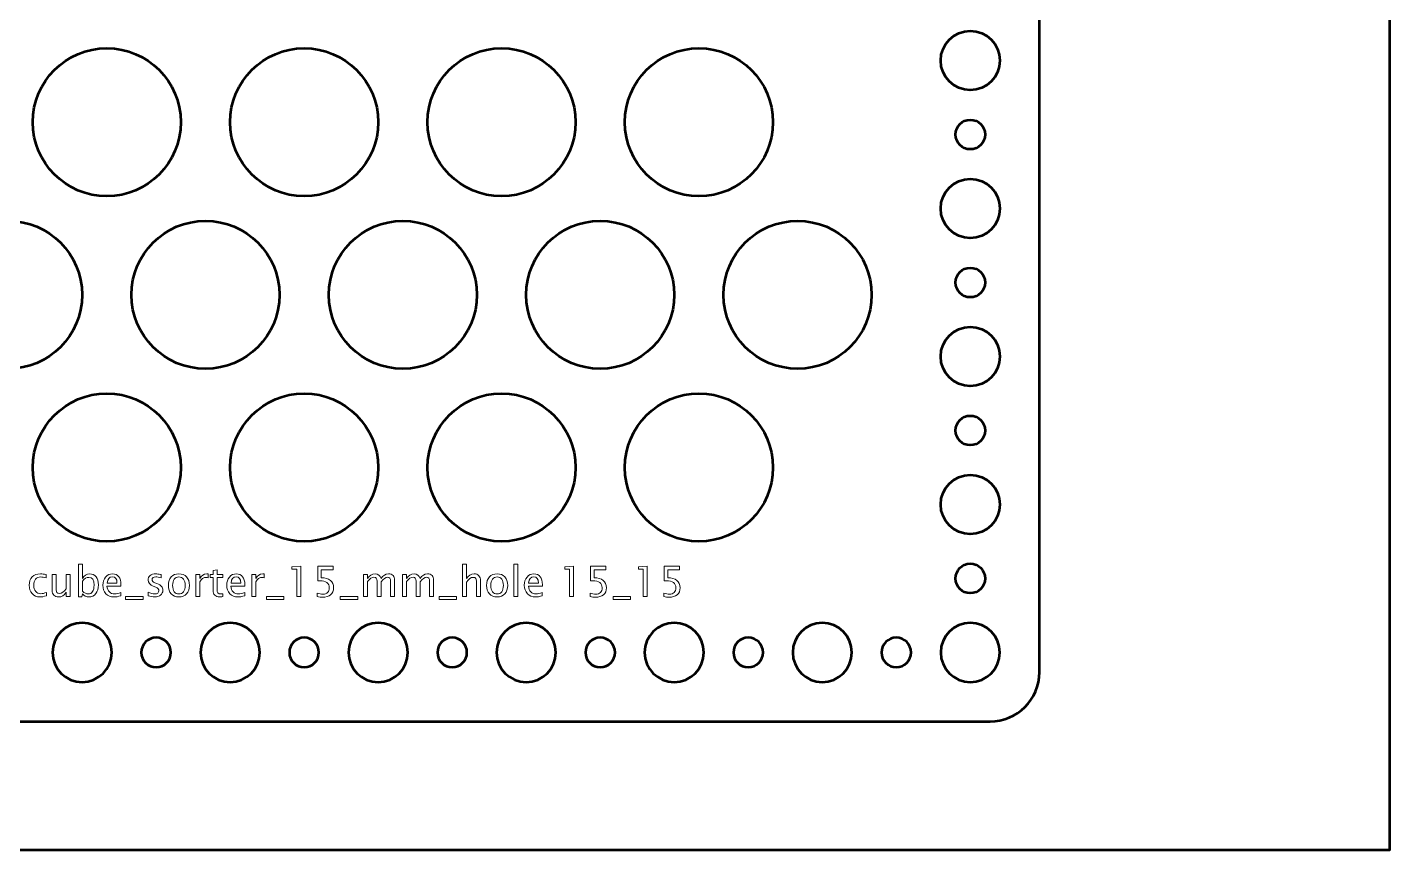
# Model space of a CAD drawing. Header units: centimetres. Extents: x -44 to 44, y -29.8 to 29.1.
# Drawn here: x 0.19 to 14, y 0.25 to 8.59 of the extents above; entities that cross this region are included whole.
import ezdxf

# ---------------------------------------------------------------- set-up
doc = ezdxf.new("R2010")
doc.units = ezdxf.units.CM
doc.header["$MEASUREMENT"] = 0
doc.layers.add('Layer 1', color=7, linetype='Continuous')

msp = doc.modelspace()

# ---------------------------------------------------------------- linework, layer by layer
at = {"layer": 'Layer 1', "color": 4, "lineweight": 53}
msp.add_lwpolyline([(-14, 0.25), (14, 0.25), (14, 23.75), (-14, 23.75), (-14, 0.25)], close=True, dxfattribs=at)
at = {"layer": 'Layer 1', "lineweight": 53}
for centre, major_axis in [((9.75001, 8.24999), (0, 0.30001)), ((1.00002, 7.62498), (0, 0.75002)), ((3.00002, 7.62498), (0, 0.75002)), ((5.00002, 7.62498), (0, 0.75002)), ((7.00002, 7.62498), (0, 0.75002)), ((9.75, 7.5), (0, 0.15)), ((9.75001, 6.74999), (0, 0.30001)), ((0.00002, 5.87498), (0, 0.75002)), ((2.00002, 5.87498), (0, 0.75002)), ((4.00002, 5.87498), (0, 0.75002)), ((6.00002, 5.87498), (0, 0.75002)), ((8.00002, 5.87498), (0, 0.75002)), ((9.75, 6), (0, 0.15)), ((9.75001, 5.24999), (0, 0.30001)), ((1.00002, 4.12498), (0, 0.75002)), ((3.00002, 4.12498), (0, 0.75002)), ((5.00002, 4.12498), (0, 0.75002)), ((7.00002, 4.12498), (0, 0.75002)), ((9.75, 4.5), (0, 0.15)), ((9.75001, 3.74999), (0, 0.30001)), ((9.75, 3), (0, 0.15))]:
    msp.add_ellipse(centre, major_axis=major_axis, ratio=1, dxfattribs=at)
for points, knots in [([(-10.45, 2.05), (-10.45, 2.05), (-10.45, 21.95), (-10.45, 21.95), (-10.45, 21.95), (-10.45, 22.22614), (-10.22614, 22.45), (-9.95, 22.45), (-9.95, 22.45), (-9.95, 22.45), (9.95, 22.45), (9.95, 22.45), (9.95, 22.45), (10.22614, 22.45), (10.45, 22.22614), (10.45, 21.95), (10.45, 21.95), (10.45, 21.95), (10.45, 2.05), (10.45, 2.05), (10.45, 2.05), (10.45, 1.77386), (10.22614, 1.55), (9.95, 1.55), (9.95, 1.55), (9.95, 1.55), (-9.95, 1.55), (-9.95, 1.55), (-9.95, 1.55), (-10.22614, 1.55), (-10.45, 1.77386), (-10.45, 2.05)], [0, 0, 0, 0, 0.11111111, 0.11111111, 0.11111111, 0.11111111, 0.22222222, 0.22222222, 0.22222222, 0.22222222, 0.33333333, 0.33333333, 0.33333333, 0.33333333, 0.44444444, 0.44444444, 0.44444444, 0.44444444, 0.55555556, 0.55555556, 0.55555556, 0.55555556, 0.66666667, 0.66666667, 0.66666667, 0.66666667, 0.77777778, 0.77777778, 0.77777778, 0.77777778, 1, 1, 1, 1]), ([(0.45, 2.25), (0.45, 2.41569), (0.58431, 2.55), (0.75, 2.55), (0.75, 2.55), (0.91569, 2.55), (1.05, 2.41569), (1.05, 2.25), (1.05, 2.25), (1.05, 2.08431), (0.91569, 1.95), (0.75, 1.95), (0.75, 1.95), (0.58431, 1.95), (0.45, 2.08431), (0.45, 2.25)], [0, 0, 0, 0, 0.2, 0.2, 0.2, 0.2, 0.4, 0.4, 0.4, 0.4, 0.6, 0.6, 0.6, 0.6, 1, 1, 1, 1]), ([(1.95, 2.25), (1.95, 2.41569), (2.08431, 2.55), (2.25, 2.55), (2.25, 2.55), (2.41569, 2.55), (2.55, 2.41569), (2.55, 2.25), (2.55, 2.25), (2.55, 2.08431), (2.41569, 1.95), (2.25, 1.95), (2.25, 1.95), (2.08431, 1.95), (1.95, 2.08431), (1.95, 2.25)], [0, 0, 0, 0, 0.2, 0.2, 0.2, 0.2, 0.4, 0.4, 0.4, 0.4, 0.6, 0.6, 0.6, 0.6, 1, 1, 1, 1]), ([(3.45, 2.25), (3.45, 2.41569), (3.58431, 2.55), (3.75, 2.55), (3.75, 2.55), (3.91569, 2.55), (4.05, 2.41569), (4.05, 2.25), (4.05, 2.25), (4.05, 2.08431), (3.91569, 1.95), (3.75, 1.95), (3.75, 1.95), (3.58431, 1.95), (3.45, 2.08431), (3.45, 2.25)], [0, 0, 0, 0, 0.2, 0.2, 0.2, 0.2, 0.4, 0.4, 0.4, 0.4, 0.6, 0.6, 0.6, 0.6, 1, 1, 1, 1]), ([(4.95, 2.25), (4.95, 2.41569), (5.08431, 2.55), (5.25, 2.55), (5.25, 2.55), (5.41569, 2.55), (5.55, 2.41569), (5.55, 2.25), (5.55, 2.25), (5.55, 2.08431), (5.41569, 1.95), (5.25, 1.95), (5.25, 1.95), (5.08431, 1.95), (4.95, 2.08431), (4.95, 2.25)], [0, 0, 0, 0, 0.2, 0.2, 0.2, 0.2, 0.4, 0.4, 0.4, 0.4, 0.6, 0.6, 0.6, 0.6, 1, 1, 1, 1]), ([(6.45, 2.25), (6.45, 2.41569), (6.58431, 2.55), (6.75, 2.55), (6.75, 2.55), (6.91569, 2.55), (7.05, 2.41569), (7.05, 2.25), (7.05, 2.25), (7.05, 2.08431), (6.91569, 1.95), (6.75, 1.95), (6.75, 1.95), (6.58431, 1.95), (6.45, 2.08431), (6.45, 2.25)], [0, 0, 0, 0, 0.2, 0.2, 0.2, 0.2, 0.4, 0.4, 0.4, 0.4, 0.6, 0.6, 0.6, 0.6, 1, 1, 1, 1]), ([(7.95, 2.25), (7.95, 2.41569), (8.08431, 2.55), (8.25, 2.55), (8.25, 2.55), (8.41569, 2.55), (8.55, 2.41569), (8.55, 2.25), (8.55, 2.25), (8.55, 2.08431), (8.41569, 1.95), (8.25, 1.95), (8.25, 1.95), (8.08431, 1.95), (7.95, 2.08431), (7.95, 2.25)], [0, 0, 0, 0, 0.2, 0.2, 0.2, 0.2, 0.4, 0.4, 0.4, 0.4, 0.6, 0.6, 0.6, 0.6, 1, 1, 1, 1]), ([(9.45, 2.25), (9.45, 2.41569), (9.58431, 2.55), (9.75, 2.55), (9.75, 2.55), (9.91569, 2.55), (10.05, 2.41569), (10.05, 2.25), (10.05, 2.25), (10.05, 2.08431), (9.91569, 1.95), (9.75, 1.95), (9.75, 1.95), (9.58431, 1.95), (9.45, 2.08431), (9.45, 2.25)], [0, 0, 0, 0, 0.2, 0.2, 0.2, 0.2, 0.4, 0.4, 0.4, 0.4, 0.6, 0.6, 0.6, 0.6, 1, 1, 1, 1]), ([(1.35, 2.25), (1.35, 2.33284), (1.41716, 2.4), (1.5, 2.4), (1.5, 2.4), (1.58284, 2.4), (1.65, 2.33284), (1.65, 2.25), (1.65, 2.25), (1.65, 2.16716), (1.58284, 2.1), (1.5, 2.1), (1.5, 2.1), (1.41716, 2.1), (1.35, 2.16716), (1.35, 2.25)], [0, 0, 0, 0, 0.2, 0.2, 0.2, 0.2, 0.4, 0.4, 0.4, 0.4, 0.6, 0.6, 0.6, 0.6, 1, 1, 1, 1]), ([(2.85, 2.25), (2.85, 2.33284), (2.91716, 2.4), (3, 2.4), (3, 2.4), (3.08284, 2.4), (3.15, 2.33284), (3.15, 2.25), (3.15, 2.25), (3.15, 2.16716), (3.08284, 2.1), (3, 2.1), (3, 2.1), (2.91716, 2.1), (2.85, 2.16716), (2.85, 2.25)], [0, 0, 0, 0, 0.2, 0.2, 0.2, 0.2, 0.4, 0.4, 0.4, 0.4, 0.6, 0.6, 0.6, 0.6, 1, 1, 1, 1]), ([(4.35, 2.25), (4.35, 2.33284), (4.41716, 2.4), (4.5, 2.4), (4.5, 2.4), (4.58284, 2.4), (4.65, 2.33284), (4.65, 2.25), (4.65, 2.25), (4.65, 2.16716), (4.58284, 2.1), (4.5, 2.1), (4.5, 2.1), (4.41716, 2.1), (4.35, 2.16716), (4.35, 2.25)], [0, 0, 0, 0, 0.2, 0.2, 0.2, 0.2, 0.4, 0.4, 0.4, 0.4, 0.6, 0.6, 0.6, 0.6, 1, 1, 1, 1]), ([(5.85, 2.25), (5.85, 2.33284), (5.91716, 2.4), (6, 2.4), (6, 2.4), (6.08284, 2.4), (6.15, 2.33284), (6.15, 2.25), (6.15, 2.25), (6.15, 2.16716), (6.08284, 2.1), (6, 2.1), (6, 2.1), (5.91716, 2.1), (5.85, 2.16716), (5.85, 2.25)], [0, 0, 0, 0, 0.2, 0.2, 0.2, 0.2, 0.4, 0.4, 0.4, 0.4, 0.6, 0.6, 0.6, 0.6, 1, 1, 1, 1]), ([(7.35, 2.25), (7.35, 2.33284), (7.41716, 2.4), (7.5, 2.4), (7.5, 2.4), (7.58284, 2.4), (7.65, 2.33284), (7.65, 2.25), (7.65, 2.25), (7.65, 2.16716), (7.58284, 2.1), (7.5, 2.1), (7.5, 2.1), (7.41716, 2.1), (7.35, 2.16716), (7.35, 2.25)], [0, 0, 0, 0, 0.2, 0.2, 0.2, 0.2, 0.4, 0.4, 0.4, 0.4, 0.6, 0.6, 0.6, 0.6, 1, 1, 1, 1]), ([(8.85, 2.25), (8.85, 2.33284), (8.91716, 2.4), (9, 2.4), (9, 2.4), (9.08284, 2.4), (9.15, 2.33284), (9.15, 2.25), (9.15, 2.25), (9.15, 2.16716), (9.08284, 2.1), (9, 2.1), (9, 2.1), (8.91716, 2.1), (8.85, 2.16716), (8.85, 2.25)], [0, 0, 0, 0, 0.2, 0.2, 0.2, 0.2, 0.4, 0.4, 0.4, 0.4, 0.6, 0.6, 0.6, 0.6, 1, 1, 1, 1])]:
    msp.add_open_spline(points, degree=3, knots=knots, dxfattribs=at)
at = {"layer": 'Layer 1', "color": 5, "lineweight": 9}
for points, knots in [([(0.38806, 2.82425), (0.36174, 2.81635), (0.33902, 2.8124), (0.3199, 2.8124), (0.3199, 2.8124), (0.28956, 2.8124), (0.26444, 2.82362), (0.24448, 2.84598), (0.24448, 2.84598), (0.22451, 2.86842), (0.21449, 2.89671), (0.21449, 2.93079), (0.21449, 2.93079), (0.21449, 2.9672), (0.22437, 2.99563), (0.24412, 3.01595), (0.24412, 3.01595), (0.26388, 3.03634), (0.29147, 3.0465), (0.32688, 3.0465), (0.32688, 3.0465), (0.34431, 3.0465), (0.36393, 3.0441), (0.38552, 3.0393), (0.38552, 3.0393), (0.38552, 3.0393), (0.38552, 3.00502), (0.38552, 3.00502), (0.38552, 3.00502), (0.36258, 3.01179), (0.34389, 3.01518), (0.32949, 3.01518), (0.32949, 3.01518), (0.30861, 3.01518), (0.29189, 3.00734), (0.2794, 2.99175), (0.2794, 2.99175), (0.26691, 2.97616), (0.26063, 2.95534), (0.26063, 2.92938), (0.26063, 2.92938), (0.26063, 2.90419), (0.26712, 2.88387), (0.28004, 2.86828), (0.28004, 2.86828), (0.29295, 2.85276), (0.30981, 2.845), (0.33076, 2.845), (0.33076, 2.845), (0.34932, 2.845), (0.36837, 2.84979), (0.38806, 2.85939), (0.38806, 2.85939), (0.38806, 2.85939), (0.38806, 2.82425), (0.38806, 2.82425)], [0, 0, 0, 0, 0.06666667, 0.06666667, 0.06666667, 0.06666667, 0.13333333, 0.13333333, 0.13333333, 0.13333333, 0.2, 0.2, 0.2, 0.2, 0.26666667, 0.26666667, 0.26666667, 0.26666667, 0.33333333, 0.33333333, 0.33333333, 0.33333333, 0.4, 0.4, 0.4, 0.4, 0.46666667, 0.46666667, 0.46666667, 0.46666667, 0.53333333, 0.53333333, 0.53333333, 0.53333333, 0.6, 0.6, 0.6, 0.6, 0.66666667, 0.66666667, 0.66666667, 0.66666667, 0.73333333, 0.73333333, 0.73333333, 0.73333333, 0.8, 0.8, 0.8, 0.8, 0.86666667, 0.86666667, 0.86666667, 0.86666667, 1, 1, 1, 1]), ([(0.58964, 2.81748), (0.58964, 2.81748), (0.58964, 2.85967), (0.58964, 2.85967), (0.58964, 2.85967), (0.56797, 2.82813), (0.54166, 2.8124), (0.51075, 2.8124), (0.51075, 2.8124), (0.49114, 2.8124), (0.47555, 2.81854), (0.46398, 2.83089), (0.46398, 2.83089), (0.45234, 2.84323), (0.44655, 2.85981), (0.44655, 2.88077), (0.44655, 2.88077), (0.44655, 2.88077), (0.44655, 3.04184), (0.44655, 3.04184), (0.44655, 3.04184), (0.44655, 3.04184), (0.48719, 3.04184), (0.48719, 3.04184), (0.48719, 3.04184), (0.48719, 3.04184), (0.48719, 2.89403), (0.48719, 2.89403), (0.48719, 2.89403), (0.48719, 2.87717), (0.48966, 2.86525), (0.49453, 2.85819), (0.49453, 2.85819), (0.49947, 2.85106), (0.50765, 2.84754), (0.51915, 2.84754), (0.51915, 2.84754), (0.54399, 2.84754), (0.56755, 2.86383), (0.58964, 2.8965), (0.58964, 2.8965), (0.58964, 2.8965), (0.58964, 3.04184), (0.58964, 3.04184), (0.58964, 3.04184), (0.58964, 3.04184), (0.63027, 3.04184), (0.63027, 3.04184), (0.63027, 3.04184), (0.63027, 3.04184), (0.63027, 2.81748), (0.63027, 2.81748), (0.63027, 2.81748), (0.63027, 2.81748), (0.58964, 2.81748), (0.58964, 2.81748)], [0, 0, 0, 0, 0.06666667, 0.06666667, 0.06666667, 0.06666667, 0.13333333, 0.13333333, 0.13333333, 0.13333333, 0.2, 0.2, 0.2, 0.2, 0.26666667, 0.26666667, 0.26666667, 0.26666667, 0.33333333, 0.33333333, 0.33333333, 0.33333333, 0.4, 0.4, 0.4, 0.4, 0.46666667, 0.46666667, 0.46666667, 0.46666667, 0.53333333, 0.53333333, 0.53333333, 0.53333333, 0.6, 0.6, 0.6, 0.6, 0.66666667, 0.66666667, 0.66666667, 0.66666667, 0.73333333, 0.73333333, 0.73333333, 0.73333333, 0.8, 0.8, 0.8, 0.8, 0.86666667, 0.86666667, 0.86666667, 0.86666667, 1, 1, 1, 1]), ([(0.71184, 2.81494), (0.71184, 2.81494), (0.71184, 3.14387), (0.71184, 3.14387), (0.71184, 3.14387), (0.71184, 3.14387), (0.75248, 3.14387), (0.75248, 3.14387), (0.75248, 3.14387), (0.75248, 3.14387), (0.75248, 2.99944), (0.75248, 2.99944), (0.75248, 2.99944), (0.76913, 3.03084), (0.79418, 3.0465), (0.82755, 3.0465), (0.82755, 3.0465), (0.85457, 3.0465), (0.87581, 3.03669), (0.89133, 3.01701), (0.89133, 3.01701), (0.90685, 2.99732), (0.91461, 2.97044), (0.91461, 2.93637), (0.91461, 2.93637), (0.91461, 2.89925), (0.9058, 2.86927), (0.88823, 2.84655), (0.88823, 2.84655), (0.87066, 2.82376), (0.84752, 2.8124), (0.81887, 2.8124), (0.81887, 2.8124), (0.79227, 2.8124), (0.77012, 2.82256), (0.75248, 2.84295), (0.75248, 2.84295), (0.75248, 2.84295), (0.74754, 2.81494), (0.74754, 2.81494), (0.74754, 2.81494), (0.74754, 2.81494), (0.71184, 2.81494), (0.71184, 2.81494)], [0, 0, 0, 0, 0.08333333, 0.08333333, 0.08333333, 0.08333333, 0.16666667, 0.16666667, 0.16666667, 0.16666667, 0.25, 0.25, 0.25, 0.25, 0.33333333, 0.33333333, 0.33333333, 0.33333333, 0.41666667, 0.41666667, 0.41666667, 0.41666667, 0.5, 0.5, 0.5, 0.5, 0.58333333, 0.58333333, 0.58333333, 0.58333333, 0.66666667, 0.66666667, 0.66666667, 0.66666667, 0.75, 0.75, 0.75, 0.75, 0.83333333, 0.83333333, 0.83333333, 0.83333333, 1, 1, 1, 1]), ([(1.14294, 2.82468), (1.11563, 2.81649), (1.09228, 2.8124), (1.0728, 2.8124), (1.0728, 2.8124), (1.03957, 2.8124), (1.01255, 2.82341), (0.99174, 2.84535), (0.99174, 2.84535), (0.97092, 2.86729), (0.96048, 2.89573), (0.96048, 2.93072), (0.96048, 2.93072), (0.96048, 2.96466), (0.96965, 2.99253), (0.98807, 3.01433), (0.98807, 3.01433), (1.00648, 3.03606), (1.03005, 3.04692), (1.05876, 3.04692), (1.05876, 3.04692), (1.08593, 3.04692), (1.10695, 3.03726), (1.12177, 3.01793), (1.12177, 3.01793), (1.13659, 2.99859), (1.14399, 2.97122), (1.14399, 2.93573), (1.14399, 2.93573), (1.14399, 2.93573), (1.14378, 2.92331), (1.14378, 2.92331), (1.14378, 2.92331), (1.14378, 2.92331), (1.00197, 2.92331), (1.00197, 2.92331), (1.00197, 2.92331), (1.00789, 2.86969), (1.03407, 2.84288), (1.08042, 2.84288), (1.08042, 2.84288), (1.09743, 2.84288), (1.11824, 2.84768), (1.14294, 2.85727), (1.14294, 2.85727), (1.14294, 2.85727), (1.14294, 2.82468), (1.14294, 2.82468)], [0, 0, 0, 0, 0.07692308, 0.07692308, 0.07692308, 0.07692308, 0.15384615, 0.15384615, 0.15384615, 0.15384615, 0.23076923, 0.23076923, 0.23076923, 0.23076923, 0.30769231, 0.30769231, 0.30769231, 0.30769231, 0.38461538, 0.38461538, 0.38461538, 0.38461538, 0.46153846, 0.46153846, 0.46153846, 0.46153846, 0.53846154, 0.53846154, 0.53846154, 0.53846154, 0.61538462, 0.61538462, 0.61538462, 0.61538462, 0.69230769, 0.69230769, 0.69230769, 0.69230769, 0.76923077, 0.76923077, 0.76923077, 0.76923077, 0.84615385, 0.84615385, 0.84615385, 0.84615385, 1, 1, 1, 1]), ([(1.41776, 2.82552), (1.41776, 2.82552), (1.41776, 2.86278), (1.41776, 2.86278), (1.41776, 2.86278), (1.44436, 2.84951), (1.46743, 2.84288), (1.48711, 2.84288), (1.48711, 2.84288), (1.49882, 2.84288), (1.50856, 2.84605), (1.51625, 2.8524), (1.51625, 2.8524), (1.52394, 2.85868), (1.52782, 2.86659), (1.52782, 2.87611), (1.52782, 2.87611), (1.52782, 2.89001), (1.51703, 2.90151), (1.49544, 2.91061), (1.49544, 2.91061), (1.49544, 2.91061), (1.47166, 2.9207), (1.47166, 2.9207), (1.47166, 2.9207), (1.43659, 2.93524), (1.41903, 2.95626), (1.41903, 2.98357), (1.41903, 2.98357), (1.41903, 3.00311), (1.42594, 3.01849), (1.43977, 3.02971), (1.43977, 3.02971), (1.4536, 3.04093), (1.47258, 3.0465), (1.49664, 3.0465), (1.49664, 3.0465), (1.50913, 3.0465), (1.52465, 3.04481), (1.54306, 3.04135), (1.54306, 3.04135), (1.54306, 3.04135), (1.55153, 3.03973), (1.55153, 3.03973), (1.55153, 3.03973), (1.55153, 3.03973), (1.55153, 3.00586), (1.55153, 3.00586), (1.55153, 3.00586), (1.52888, 3.01264), (1.51082, 3.01602), (1.49734, 3.01602), (1.49734, 3.01602), (1.48549, 3.01602), (1.47611, 3.01341), (1.46898, 3.00826), (1.46898, 3.00826), (1.46192, 3.00311), (1.4584, 2.9962), (1.4584, 2.98752), (1.4584, 2.98752), (1.4584, 2.97531), (1.46827, 2.96494), (1.4881, 2.95654), (1.4881, 2.95654), (1.4881, 2.95654), (1.50764, 2.94829), (1.50764, 2.94829), (1.50764, 2.94829), (1.5298, 2.93898), (1.54546, 2.9291), (1.55463, 2.91873), (1.55463, 2.91873), (1.56388, 2.90835), (1.56846, 2.89537), (1.56846, 2.87985), (1.56846, 2.87985), (1.56846, 2.86017), (1.5607, 2.84401), (1.54511, 2.83138), (1.54511, 2.83138), (1.52959, 2.81875), (1.50969, 2.8124), (1.48549, 2.8124), (1.48549, 2.8124), (1.46686, 2.8124), (1.44436, 2.81677), (1.41776, 2.82552)], [0, 0, 0, 0, 0.04347826, 0.04347826, 0.04347826, 0.04347826, 0.08695652, 0.08695652, 0.08695652, 0.08695652, 0.13043478, 0.13043478, 0.13043478, 0.13043478, 0.17391304, 0.17391304, 0.17391304, 0.17391304, 0.2173913, 0.2173913, 0.2173913, 0.2173913, 0.26086957, 0.26086957, 0.26086957, 0.26086957, 0.30434783, 0.30434783, 0.30434783, 0.30434783, 0.34782609, 0.34782609, 0.34782609, 0.34782609, 0.39130435, 0.39130435, 0.39130435, 0.39130435, 0.43478261, 0.43478261, 0.43478261, 0.43478261, 0.47826087, 0.47826087, 0.47826087, 0.47826087, 0.52173913, 0.52173913, 0.52173913, 0.52173913, 0.56521739, 0.56521739, 0.56521739, 0.56521739, 0.60869565, 0.60869565, 0.60869565, 0.60869565, 0.65217391, 0.65217391, 0.65217391, 0.65217391, 0.69565217, 0.69565217, 0.69565217, 0.69565217, 0.73913043, 0.73913043, 0.73913043, 0.73913043, 0.7826087, 0.7826087, 0.7826087, 0.7826087, 0.82608696, 0.82608696, 0.82608696, 0.82608696, 0.86956522, 0.86956522, 0.86956522, 0.86956522, 0.91304348, 0.91304348, 0.91304348, 0.91304348, 1, 1, 1, 1]), ([(1.73095, 2.8124), (1.698, 2.8124), (1.6719, 2.82291), (1.65271, 2.84394), (1.65271, 2.84394), (1.63345, 2.86496), (1.62385, 2.89354), (1.62385, 2.92959), (1.62385, 2.92959), (1.62385, 2.96557), (1.63345, 2.99408), (1.65271, 3.01503), (1.65271, 3.01503), (1.6719, 3.03599), (1.698, 3.0465), (1.73095, 3.0465), (1.73095, 3.0465), (1.7639, 3.0465), (1.79001, 3.03599), (1.8092, 3.01503), (1.8092, 3.01503), (1.82846, 2.99408), (1.83805, 2.96557), (1.83805, 2.92959), (1.83805, 2.92959), (1.83805, 2.89354), (1.82846, 2.86496), (1.8092, 2.84394), (1.8092, 2.84394), (1.79001, 2.82291), (1.7639, 2.8124), (1.73095, 2.8124)], [0, 0, 0, 0, 0.11111111, 0.11111111, 0.11111111, 0.11111111, 0.22222222, 0.22222222, 0.22222222, 0.22222222, 0.33333333, 0.33333333, 0.33333333, 0.33333333, 0.44444444, 0.44444444, 0.44444444, 0.44444444, 0.55555556, 0.55555556, 0.55555556, 0.55555556, 0.66666667, 0.66666667, 0.66666667, 0.66666667, 0.77777778, 0.77777778, 0.77777778, 0.77777778, 1, 1, 1, 1]), ([(1.9017, 2.81748), (1.9017, 2.81748), (1.9017, 3.04184), (1.9017, 3.04184), (1.9017, 3.04184), (1.9017, 3.04184), (1.94234, 3.04184), (1.94234, 3.04184), (1.94234, 3.04184), (1.94234, 3.04184), (1.94234, 2.99944), (1.94234, 2.99944), (1.94234, 2.99944), (1.9585, 3.03084), (1.98192, 3.0465), (2.01268, 3.0465), (2.01268, 3.0465), (2.01685, 3.0465), (2.02122, 3.04615), (2.02574, 3.04544), (2.02574, 3.04544), (2.02574, 3.04544), (2.02574, 3.00741), (2.02574, 3.00741), (2.02574, 3.00741), (2.01868, 3.00974), (2.01247, 3.01094), (2.00711, 3.01094), (2.00711, 3.01094), (1.98129, 3.01094), (1.9597, 2.9957), (1.94234, 2.96515), (1.94234, 2.96515), (1.94234, 2.96515), (1.94234, 2.81748), (1.94234, 2.81748), (1.94234, 2.81748), (1.94234, 2.81748), (1.9017, 2.81748), (1.9017, 2.81748)], [0, 0, 0, 0, 0.09090909, 0.09090909, 0.09090909, 0.09090909, 0.18181818, 0.18181818, 0.18181818, 0.18181818, 0.27272727, 0.27272727, 0.27272727, 0.27272727, 0.36363636, 0.36363636, 0.36363636, 0.36363636, 0.45454545, 0.45454545, 0.45454545, 0.45454545, 0.54545455, 0.54545455, 0.54545455, 0.54545455, 0.63636364, 0.63636364, 0.63636364, 0.63636364, 0.72727273, 0.72727273, 0.72727273, 0.72727273, 0.81818182, 0.81818182, 0.81818182, 0.81818182, 1, 1, 1, 1]), ([(2.17524, 2.81755), (2.16268, 2.81409), (2.15174, 2.8124), (2.1425, 2.8124), (2.1425, 2.8124), (2.12176, 2.8124), (2.1056, 2.81833), (2.09403, 2.83018), (2.09403, 2.83018), (2.08239, 2.84203), (2.0766, 2.85847), (2.0766, 2.87957), (2.0766, 2.87957), (2.0766, 2.87957), (2.0766, 3.01137), (2.0766, 3.01137), (2.0766, 3.01137), (2.0766, 3.01137), (2.04852, 3.01137), (2.04852, 3.01137), (2.04852, 3.01137), (2.04852, 3.01137), (2.04852, 3.04184), (2.04852, 3.04184), (2.04852, 3.04184), (2.04852, 3.04184), (2.0766, 3.04184), (2.0766, 3.04184), (2.0766, 3.04184), (2.0766, 3.04184), (2.0766, 3.08241), (2.0766, 3.08241), (2.0766, 3.08241), (2.0766, 3.08241), (2.11724, 3.08629), (2.11724, 3.08629), (2.11724, 3.08629), (2.11724, 3.08629), (2.11724, 3.04184), (2.11724, 3.04184), (2.11724, 3.04184), (2.11724, 3.04184), (2.17609, 3.04184), (2.17609, 3.04184), (2.17609, 3.04184), (2.17609, 3.04184), (2.17609, 3.01137), (2.17609, 3.01137), (2.17609, 3.01137), (2.17609, 3.01137), (2.11724, 3.01137), (2.11724, 3.01137), (2.11724, 3.01137), (2.11724, 3.01137), (2.11724, 2.88691), (2.11724, 2.88691), (2.11724, 2.88691), (2.11724, 2.85756), (2.13001, 2.84288), (2.15548, 2.84288), (2.15548, 2.84288), (2.16092, 2.84288), (2.16748, 2.8438), (2.17524, 2.84556), (2.17524, 2.84556), (2.17524, 2.84556), (2.17524, 2.81755), (2.17524, 2.81755)], [0, 0, 0, 0, 0.05555556, 0.05555556, 0.05555556, 0.05555556, 0.11111111, 0.11111111, 0.11111111, 0.11111111, 0.16666667, 0.16666667, 0.16666667, 0.16666667, 0.22222222, 0.22222222, 0.22222222, 0.22222222, 0.27777778, 0.27777778, 0.27777778, 0.27777778, 0.33333333, 0.33333333, 0.33333333, 0.33333333, 0.38888889, 0.38888889, 0.38888889, 0.38888889, 0.44444444, 0.44444444, 0.44444444, 0.44444444, 0.5, 0.5, 0.5, 0.5, 0.55555556, 0.55555556, 0.55555556, 0.55555556, 0.61111111, 0.61111111, 0.61111111, 0.61111111, 0.66666667, 0.66666667, 0.66666667, 0.66666667, 0.72222222, 0.72222222, 0.72222222, 0.72222222, 0.77777778, 0.77777778, 0.77777778, 0.77777778, 0.83333333, 0.83333333, 0.83333333, 0.83333333, 0.88888889, 0.88888889, 0.88888889, 0.88888889, 1, 1, 1, 1]), ([(2.39792, 2.82468), (2.37061, 2.81649), (2.34726, 2.8124), (2.32778, 2.8124), (2.32778, 2.8124), (2.29455, 2.8124), (2.26753, 2.82341), (2.24672, 2.84535), (2.24672, 2.84535), (2.2259, 2.86729), (2.21546, 2.89573), (2.21546, 2.93072), (2.21546, 2.93072), (2.21546, 2.96466), (2.22463, 2.99253), (2.24305, 3.01433), (2.24305, 3.01433), (2.26146, 3.03606), (2.28503, 3.04692), (2.31374, 3.04692), (2.31374, 3.04692), (2.34091, 3.04692), (2.36193, 3.03726), (2.37675, 3.01793), (2.37675, 3.01793), (2.39157, 2.99859), (2.39897, 2.97122), (2.39897, 2.93573), (2.39897, 2.93573), (2.39897, 2.93573), (2.39876, 2.92331), (2.39876, 2.92331), (2.39876, 2.92331), (2.39876, 2.92331), (2.25695, 2.92331), (2.25695, 2.92331), (2.25695, 2.92331), (2.26287, 2.86969), (2.28905, 2.84288), (2.3354, 2.84288), (2.3354, 2.84288), (2.35241, 2.84288), (2.37322, 2.84768), (2.39792, 2.85727), (2.39792, 2.85727), (2.39792, 2.85727), (2.39792, 2.82468), (2.39792, 2.82468)], [0, 0, 0, 0, 0.07692308, 0.07692308, 0.07692308, 0.07692308, 0.15384615, 0.15384615, 0.15384615, 0.15384615, 0.23076923, 0.23076923, 0.23076923, 0.23076923, 0.30769231, 0.30769231, 0.30769231, 0.30769231, 0.38461538, 0.38461538, 0.38461538, 0.38461538, 0.46153846, 0.46153846, 0.46153846, 0.46153846, 0.53846154, 0.53846154, 0.53846154, 0.53846154, 0.61538462, 0.61538462, 0.61538462, 0.61538462, 0.69230769, 0.69230769, 0.69230769, 0.69230769, 0.76923077, 0.76923077, 0.76923077, 0.76923077, 0.84615385, 0.84615385, 0.84615385, 0.84615385, 1, 1, 1, 1]), ([(2.46911, 2.81748), (2.46911, 2.81748), (2.46911, 3.04184), (2.46911, 3.04184), (2.46911, 3.04184), (2.46911, 3.04184), (2.50975, 3.04184), (2.50975, 3.04184), (2.50975, 3.04184), (2.50975, 3.04184), (2.50975, 2.99944), (2.50975, 2.99944), (2.50975, 2.99944), (2.52591, 3.03084), (2.54933, 3.0465), (2.58009, 3.0465), (2.58009, 3.0465), (2.58426, 3.0465), (2.58863, 3.04615), (2.59315, 3.04544), (2.59315, 3.04544), (2.59315, 3.04544), (2.59315, 3.00741), (2.59315, 3.00741), (2.59315, 3.00741), (2.58609, 3.00974), (2.57988, 3.01094), (2.57452, 3.01094), (2.57452, 3.01094), (2.5487, 3.01094), (2.52711, 2.9957), (2.50975, 2.96515), (2.50975, 2.96515), (2.50975, 2.96515), (2.50975, 2.81748), (2.50975, 2.81748), (2.50975, 2.81748), (2.50975, 2.81748), (2.46911, 2.81748), (2.46911, 2.81748)], [0, 0, 0, 0, 0.09090909, 0.09090909, 0.09090909, 0.09090909, 0.18181818, 0.18181818, 0.18181818, 0.18181818, 0.27272727, 0.27272727, 0.27272727, 0.27272727, 0.36363636, 0.36363636, 0.36363636, 0.36363636, 0.45454545, 0.45454545, 0.45454545, 0.45454545, 0.54545455, 0.54545455, 0.54545455, 0.54545455, 0.63636364, 0.63636364, 0.63636364, 0.63636364, 0.72727273, 0.72727273, 0.72727273, 0.72727273, 0.81818182, 0.81818182, 0.81818182, 0.81818182, 1, 1, 1, 1]), ([(2.92426, 2.81748), (2.92426, 2.81748), (2.92426, 3.09307), (2.92426, 3.09307), (2.92426, 3.09307), (2.92426, 3.09307), (2.87558, 3.09307), (2.87558, 3.09307), (2.87558, 3.09307), (2.87558, 3.09307), (2.87558, 3.11847), (2.87558, 3.11847), (2.87558, 3.11847), (2.87558, 3.11847), (2.9649, 3.12609), (2.9649, 3.12609), (2.9649, 3.12609), (2.9649, 3.12609), (2.9649, 2.81748), (2.9649, 2.81748), (2.9649, 2.81748), (2.9649, 2.81748), (2.92426, 2.81748), (2.92426, 2.81748)], [0, 0, 0, 0, 0.14285714, 0.14285714, 0.14285714, 0.14285714, 0.28571429, 0.28571429, 0.28571429, 0.28571429, 0.42857143, 0.42857143, 0.42857143, 0.42857143, 0.57142857, 0.57142857, 0.57142857, 0.57142857, 0.71428571, 0.71428571, 0.71428571, 0.71428571, 1, 1, 1, 1]), ([(3.13269, 2.81621), (3.13269, 2.81621), (3.13269, 2.85262), (3.13269, 2.85262), (3.13269, 2.85262), (3.15294, 2.84443), (3.17213, 2.84034), (3.19047, 2.84034), (3.19047, 2.84034), (3.21051, 2.84034), (3.22631, 2.84627), (3.23781, 2.85812), (3.23781, 2.85812), (3.24931, 2.86997), (3.25503, 2.88627), (3.25503, 2.90701), (3.25503, 2.90701), (3.25503, 2.92931), (3.24691, 2.94638), (3.23069, 2.95817), (3.23069, 2.95817), (3.21446, 2.96995), (3.19096, 2.97581), (3.16027, 2.97581), (3.16027, 2.97581), (3.15315, 2.97581), (3.1456, 2.97531), (3.13777, 2.97432), (3.13777, 2.97432), (3.13777, 2.97432), (3.13777, 3.12355), (3.13777, 3.12355), (3.13777, 3.12355), (3.13777, 3.12355), (3.29271, 3.12355), (3.29271, 3.12355), (3.29271, 3.12355), (3.29271, 3.12355), (3.29271, 3.08799), (3.29271, 3.08799), (3.29271, 3.08799), (3.29271, 3.08799), (3.17333, 3.08799), (3.17333, 3.08799), (3.17333, 3.08799), (3.17333, 3.08799), (3.17333, 3.00713), (3.17333, 3.00713), (3.17333, 3.00713), (3.2127, 3.00713), (3.24339, 2.9981), (3.26547, 2.98004), (3.26547, 2.98004), (3.28755, 2.96205), (3.29863, 2.93707), (3.29863, 2.90511), (3.29863, 2.90511), (3.29863, 2.87534), (3.28861, 2.85205), (3.26858, 2.83519), (3.26858, 2.83519), (3.24854, 2.81833), (3.22088, 2.80986), (3.1856, 2.80986), (3.1856, 2.80986), (3.16987, 2.80986), (3.15223, 2.81198), (3.13269, 2.81621)], [0, 0, 0, 0, 0.05555556, 0.05555556, 0.05555556, 0.05555556, 0.11111111, 0.11111111, 0.11111111, 0.11111111, 0.16666667, 0.16666667, 0.16666667, 0.16666667, 0.22222222, 0.22222222, 0.22222222, 0.22222222, 0.27777778, 0.27777778, 0.27777778, 0.27777778, 0.33333333, 0.33333333, 0.33333333, 0.33333333, 0.38888889, 0.38888889, 0.38888889, 0.38888889, 0.44444444, 0.44444444, 0.44444444, 0.44444444, 0.5, 0.5, 0.5, 0.5, 0.55555556, 0.55555556, 0.55555556, 0.55555556, 0.61111111, 0.61111111, 0.61111111, 0.61111111, 0.66666667, 0.66666667, 0.66666667, 0.66666667, 0.72222222, 0.72222222, 0.72222222, 0.72222222, 0.77777778, 0.77777778, 0.77777778, 0.77777778, 0.83333333, 0.83333333, 0.83333333, 0.83333333, 0.88888889, 0.88888889, 0.88888889, 0.88888889, 1, 1, 1, 1]), ([(3.60104, 2.81748), (3.60104, 2.81748), (3.60104, 3.04184), (3.60104, 3.04184), (3.60104, 3.04184), (3.60104, 3.04184), (3.64168, 3.04184), (3.64168, 3.04184), (3.64168, 3.04184), (3.64168, 3.04184), (3.64168, 2.99944), (3.64168, 2.99944), (3.64168, 2.99944), (3.66151, 3.03084), (3.68691, 3.0465), (3.71802, 3.0465), (3.71802, 3.0465), (3.74801, 3.0465), (3.7684, 3.03084), (3.77926, 2.99944), (3.77926, 2.99944), (3.79852, 3.03112), (3.82364, 3.04692), (3.85447, 3.04692), (3.85447, 3.04692), (3.87416, 3.04692), (3.88947, 3.04114), (3.9004, 3.0295), (3.9004, 3.0295), (3.91134, 3.01786), (3.91684, 3.00156), (3.91684, 2.9806), (3.91684, 2.9806), (3.91684, 2.9806), (3.91684, 2.81748), (3.91684, 2.81748), (3.91684, 2.81748), (3.91684, 2.81748), (3.8762, 2.81748), (3.8762, 2.81748), (3.8762, 2.81748), (3.8762, 2.81748), (3.8762, 2.9739), (3.8762, 2.9739), (3.8762, 2.9739), (3.8762, 2.99944), (3.86604, 3.01221), (3.84572, 3.01221), (3.84572, 3.01221), (3.82463, 3.01221), (3.80247, 2.99732), (3.77926, 2.96748), (3.77926, 2.96748), (3.77926, 2.96748), (3.77926, 2.81748), (3.77926, 2.81748), (3.77926, 2.81748), (3.77926, 2.81748), (3.73862, 2.81748), (3.73862, 2.81748), (3.73862, 2.81748), (3.73862, 2.81748), (3.73862, 2.97404), (3.73862, 2.97404), (3.73862, 2.97404), (3.73862, 2.99979), (3.72832, 3.01264), (3.70765, 3.01264), (3.70765, 3.01264), (3.68712, 3.01264), (3.6651, 2.99768), (3.64168, 2.96769), (3.64168, 2.96769), (3.64168, 2.96769), (3.64168, 2.81748), (3.64168, 2.81748), (3.64168, 2.81748), (3.64168, 2.81748), (3.60104, 2.81748), (3.60104, 2.81748)], [0, 0, 0, 0, 0.04761905, 0.04761905, 0.04761905, 0.04761905, 0.0952381, 0.0952381, 0.0952381, 0.0952381, 0.14285714, 0.14285714, 0.14285714, 0.14285714, 0.19047619, 0.19047619, 0.19047619, 0.19047619, 0.23809524, 0.23809524, 0.23809524, 0.23809524, 0.28571429, 0.28571429, 0.28571429, 0.28571429, 0.33333333, 0.33333333, 0.33333333, 0.33333333, 0.38095238, 0.38095238, 0.38095238, 0.38095238, 0.42857143, 0.42857143, 0.42857143, 0.42857143, 0.47619048, 0.47619048, 0.47619048, 0.47619048, 0.52380952, 0.52380952, 0.52380952, 0.52380952, 0.57142857, 0.57142857, 0.57142857, 0.57142857, 0.61904762, 0.61904762, 0.61904762, 0.61904762, 0.66666667, 0.66666667, 0.66666667, 0.66666667, 0.71428571, 0.71428571, 0.71428571, 0.71428571, 0.76190476, 0.76190476, 0.76190476, 0.76190476, 0.80952381, 0.80952381, 0.80952381, 0.80952381, 0.85714286, 0.85714286, 0.85714286, 0.85714286, 0.9047619, 0.9047619, 0.9047619, 0.9047619, 1, 1, 1, 1]), ([(3.99629, 2.81748), (3.99629, 2.81748), (3.99629, 3.04184), (3.99629, 3.04184), (3.99629, 3.04184), (3.99629, 3.04184), (4.03693, 3.04184), (4.03693, 3.04184), (4.03693, 3.04184), (4.03693, 3.04184), (4.03693, 2.99944), (4.03693, 2.99944), (4.03693, 2.99944), (4.05676, 3.03084), (4.08216, 3.0465), (4.11327, 3.0465), (4.11327, 3.0465), (4.14326, 3.0465), (4.16365, 3.03084), (4.17451, 2.99944), (4.17451, 2.99944), (4.19377, 3.03112), (4.21889, 3.04692), (4.24972, 3.04692), (4.24972, 3.04692), (4.26941, 3.04692), (4.28472, 3.04114), (4.29565, 3.0295), (4.29565, 3.0295), (4.30659, 3.01786), (4.31209, 3.00156), (4.31209, 2.9806), (4.31209, 2.9806), (4.31209, 2.9806), (4.31209, 2.81748), (4.31209, 2.81748), (4.31209, 2.81748), (4.31209, 2.81748), (4.27145, 2.81748), (4.27145, 2.81748), (4.27145, 2.81748), (4.27145, 2.81748), (4.27145, 2.9739), (4.27145, 2.9739), (4.27145, 2.9739), (4.27145, 2.99944), (4.26129, 3.01221), (4.24097, 3.01221), (4.24097, 3.01221), (4.21988, 3.01221), (4.19772, 2.99732), (4.17451, 2.96748), (4.17451, 2.96748), (4.17451, 2.96748), (4.17451, 2.81748), (4.17451, 2.81748), (4.17451, 2.81748), (4.17451, 2.81748), (4.13387, 2.81748), (4.13387, 2.81748), (4.13387, 2.81748), (4.13387, 2.81748), (4.13387, 2.97404), (4.13387, 2.97404), (4.13387, 2.97404), (4.13387, 2.99979), (4.12357, 3.01264), (4.1029, 3.01264), (4.1029, 3.01264), (4.08237, 3.01264), (4.06035, 2.99768), (4.03693, 2.96769), (4.03693, 2.96769), (4.03693, 2.96769), (4.03693, 2.81748), (4.03693, 2.81748), (4.03693, 2.81748), (4.03693, 2.81748), (3.99629, 2.81748), (3.99629, 2.81748)], [0, 0, 0, 0, 0.04761905, 0.04761905, 0.04761905, 0.04761905, 0.0952381, 0.0952381, 0.0952381, 0.0952381, 0.14285714, 0.14285714, 0.14285714, 0.14285714, 0.19047619, 0.19047619, 0.19047619, 0.19047619, 0.23809524, 0.23809524, 0.23809524, 0.23809524, 0.28571429, 0.28571429, 0.28571429, 0.28571429, 0.33333333, 0.33333333, 0.33333333, 0.33333333, 0.38095238, 0.38095238, 0.38095238, 0.38095238, 0.42857143, 0.42857143, 0.42857143, 0.42857143, 0.47619048, 0.47619048, 0.47619048, 0.47619048, 0.52380952, 0.52380952, 0.52380952, 0.52380952, 0.57142857, 0.57142857, 0.57142857, 0.57142857, 0.61904762, 0.61904762, 0.61904762, 0.61904762, 0.66666667, 0.66666667, 0.66666667, 0.66666667, 0.71428571, 0.71428571, 0.71428571, 0.71428571, 0.76190476, 0.76190476, 0.76190476, 0.76190476, 0.80952381, 0.80952381, 0.80952381, 0.80952381, 0.85714286, 0.85714286, 0.85714286, 0.85714286, 0.9047619, 0.9047619, 0.9047619, 0.9047619, 1, 1, 1, 1]), ([(4.60321, 2.81748), (4.60321, 2.81748), (4.60321, 3.14387), (4.60321, 3.14387), (4.60321, 3.14387), (4.60321, 3.14387), (4.64385, 3.14387), (4.64385, 3.14387), (4.64385, 3.14387), (4.64385, 3.14387), (4.64385, 2.99944), (4.64385, 2.99944), (4.64385, 2.99944), (4.66537, 3.03084), (4.69176, 3.0465), (4.72294, 3.0465), (4.72294, 3.0465), (4.74256, 3.0465), (4.75815, 3.04036), (4.76965, 3.02802), (4.76965, 3.02802), (4.78115, 3.01574), (4.78693, 2.99916), (4.78693, 2.97842), (4.78693, 2.97842), (4.78693, 2.97842), (4.78693, 2.81748), (4.78693, 2.81748), (4.78693, 2.81748), (4.78693, 2.81748), (4.7463, 2.81748), (4.7463, 2.81748), (4.7463, 2.81748), (4.7463, 2.81748), (4.7463, 2.96515), (4.7463, 2.96515), (4.7463, 2.96515), (4.7463, 2.9818), (4.74383, 2.99366), (4.73896, 3.00071), (4.73896, 3.00071), (4.73402, 3.00784), (4.7259, 3.01137), (4.71455, 3.01137), (4.71455, 3.01137), (4.68957, 3.01137), (4.666, 2.99507), (4.64385, 2.96247), (4.64385, 2.96247), (4.64385, 2.96247), (4.64385, 2.81748), (4.64385, 2.81748), (4.64385, 2.81748), (4.64385, 2.81748), (4.60321, 2.81748), (4.60321, 2.81748)], [0, 0, 0, 0, 0.06666667, 0.06666667, 0.06666667, 0.06666667, 0.13333333, 0.13333333, 0.13333333, 0.13333333, 0.2, 0.2, 0.2, 0.2, 0.26666667, 0.26666667, 0.26666667, 0.26666667, 0.33333333, 0.33333333, 0.33333333, 0.33333333, 0.4, 0.4, 0.4, 0.4, 0.46666667, 0.46666667, 0.46666667, 0.46666667, 0.53333333, 0.53333333, 0.53333333, 0.53333333, 0.6, 0.6, 0.6, 0.6, 0.66666667, 0.66666667, 0.66666667, 0.66666667, 0.73333333, 0.73333333, 0.73333333, 0.73333333, 0.8, 0.8, 0.8, 0.8, 0.86666667, 0.86666667, 0.86666667, 0.86666667, 1, 1, 1, 1]), ([(4.95528, 2.8124), (4.92233, 2.8124), (4.89623, 2.82291), (4.87704, 2.84394), (4.87704, 2.84394), (4.85778, 2.86496), (4.84818, 2.89354), (4.84818, 2.92959), (4.84818, 2.92959), (4.84818, 2.96557), (4.85778, 2.99408), (4.87704, 3.01503), (4.87704, 3.01503), (4.89623, 3.03599), (4.92233, 3.0465), (4.95528, 3.0465), (4.95528, 3.0465), (4.98823, 3.0465), (5.01434, 3.03599), (5.03353, 3.01503), (5.03353, 3.01503), (5.05279, 2.99408), (5.06238, 2.96557), (5.06238, 2.92959), (5.06238, 2.92959), (5.06238, 2.89354), (5.05279, 2.86496), (5.03353, 2.84394), (5.03353, 2.84394), (5.01434, 2.82291), (4.98823, 2.8124), (4.95528, 2.8124)], [0, 0, 0, 0, 0.11111111, 0.11111111, 0.11111111, 0.11111111, 0.22222222, 0.22222222, 0.22222222, 0.22222222, 0.33333333, 0.33333333, 0.33333333, 0.33333333, 0.44444444, 0.44444444, 0.44444444, 0.44444444, 0.55555556, 0.55555556, 0.55555556, 0.55555556, 0.66666667, 0.66666667, 0.66666667, 0.66666667, 0.77777778, 0.77777778, 0.77777778, 0.77777778, 1, 1, 1, 1]), ([(5.12603, 2.81748), (5.12603, 2.81748), (5.12603, 3.14387), (5.12603, 3.14387), (5.12603, 3.14387), (5.12603, 3.14387), (5.16667, 3.14387), (5.16667, 3.14387), (5.16667, 3.14387), (5.16667, 3.14387), (5.16667, 2.81748), (5.16667, 2.81748), (5.16667, 2.81748), (5.16667, 2.81748), (5.12603, 2.81748), (5.12603, 2.81748)], [0, 0, 0, 0, 0.2, 0.2, 0.2, 0.2, 0.4, 0.4, 0.4, 0.4, 0.6, 0.6, 0.6, 0.6, 1, 1, 1, 1]), ([(5.41305, 2.82468), (5.38574, 2.81649), (5.36239, 2.8124), (5.34291, 2.8124), (5.34291, 2.8124), (5.30968, 2.8124), (5.28266, 2.82341), (5.26185, 2.84535), (5.26185, 2.84535), (5.24103, 2.86729), (5.23059, 2.89573), (5.23059, 2.93072), (5.23059, 2.93072), (5.23059, 2.96466), (5.23976, 2.99253), (5.25818, 3.01433), (5.25818, 3.01433), (5.27659, 3.03606), (5.30016, 3.04692), (5.32887, 3.04692), (5.32887, 3.04692), (5.35604, 3.04692), (5.37706, 3.03726), (5.39188, 3.01793), (5.39188, 3.01793), (5.4067, 2.99859), (5.4141, 2.97122), (5.4141, 2.93573), (5.4141, 2.93573), (5.4141, 2.93573), (5.41389, 2.92331), (5.41389, 2.92331), (5.41389, 2.92331), (5.41389, 2.92331), (5.27208, 2.92331), (5.27208, 2.92331), (5.27208, 2.92331), (5.278, 2.86969), (5.30418, 2.84288), (5.35053, 2.84288), (5.35053, 2.84288), (5.36754, 2.84288), (5.38835, 2.84768), (5.41305, 2.85727), (5.41305, 2.85727), (5.41305, 2.85727), (5.41305, 2.82468), (5.41305, 2.82468)], [0, 0, 0, 0, 0.07692308, 0.07692308, 0.07692308, 0.07692308, 0.15384615, 0.15384615, 0.15384615, 0.15384615, 0.23076923, 0.23076923, 0.23076923, 0.23076923, 0.30769231, 0.30769231, 0.30769231, 0.30769231, 0.38461538, 0.38461538, 0.38461538, 0.38461538, 0.46153846, 0.46153846, 0.46153846, 0.46153846, 0.53846154, 0.53846154, 0.53846154, 0.53846154, 0.61538462, 0.61538462, 0.61538462, 0.61538462, 0.69230769, 0.69230769, 0.69230769, 0.69230769, 0.76923077, 0.76923077, 0.76923077, 0.76923077, 0.84615385, 0.84615385, 0.84615385, 0.84615385, 1, 1, 1, 1]), ([(5.68842, 2.81748), (5.68842, 2.81748), (5.68842, 3.09307), (5.68842, 3.09307), (5.68842, 3.09307), (5.68842, 3.09307), (5.63974, 3.09307), (5.63974, 3.09307), (5.63974, 3.09307), (5.63974, 3.09307), (5.63974, 3.11847), (5.63974, 3.11847), (5.63974, 3.11847), (5.63974, 3.11847), (5.72906, 3.12609), (5.72906, 3.12609), (5.72906, 3.12609), (5.72906, 3.12609), (5.72906, 2.81748), (5.72906, 2.81748), (5.72906, 2.81748), (5.72906, 2.81748), (5.68842, 2.81748), (5.68842, 2.81748)], [0, 0, 0, 0, 0.14285714, 0.14285714, 0.14285714, 0.14285714, 0.28571429, 0.28571429, 0.28571429, 0.28571429, 0.42857143, 0.42857143, 0.42857143, 0.42857143, 0.57142857, 0.57142857, 0.57142857, 0.57142857, 0.71428571, 0.71428571, 0.71428571, 0.71428571, 1, 1, 1, 1]), ([(5.89685, 2.81621), (5.89685, 2.81621), (5.89685, 2.85262), (5.89685, 2.85262), (5.89685, 2.85262), (5.9171, 2.84443), (5.93629, 2.84034), (5.95463, 2.84034), (5.95463, 2.84034), (5.97467, 2.84034), (5.99047, 2.84627), (6.00197, 2.85812), (6.00197, 2.85812), (6.01347, 2.86997), (6.01919, 2.88627), (6.01919, 2.90701), (6.01919, 2.90701), (6.01919, 2.92931), (6.01107, 2.94638), (5.99485, 2.95817), (5.99485, 2.95817), (5.97862, 2.96995), (5.95512, 2.97581), (5.92443, 2.97581), (5.92443, 2.97581), (5.91731, 2.97581), (5.90976, 2.97531), (5.90193, 2.97432), (5.90193, 2.97432), (5.90193, 2.97432), (5.90193, 3.12355), (5.90193, 3.12355), (5.90193, 3.12355), (5.90193, 3.12355), (6.05687, 3.12355), (6.05687, 3.12355), (6.05687, 3.12355), (6.05687, 3.12355), (6.05687, 3.08799), (6.05687, 3.08799), (6.05687, 3.08799), (6.05687, 3.08799), (5.93749, 3.08799), (5.93749, 3.08799), (5.93749, 3.08799), (5.93749, 3.08799), (5.93749, 3.00713), (5.93749, 3.00713), (5.93749, 3.00713), (5.97686, 3.00713), (6.00755, 2.9981), (6.02963, 2.98004), (6.02963, 2.98004), (6.05171, 2.96205), (6.06279, 2.93707), (6.06279, 2.90511), (6.06279, 2.90511), (6.06279, 2.87534), (6.05277, 2.85205), (6.03274, 2.83519), (6.03274, 2.83519), (6.0127, 2.81833), (5.98504, 2.80986), (5.94976, 2.80986), (5.94976, 2.80986), (5.93403, 2.80986), (5.91639, 2.81198), (5.89685, 2.81621)], [0, 0, 0, 0, 0.05555556, 0.05555556, 0.05555556, 0.05555556, 0.11111111, 0.11111111, 0.11111111, 0.11111111, 0.16666667, 0.16666667, 0.16666667, 0.16666667, 0.22222222, 0.22222222, 0.22222222, 0.22222222, 0.27777778, 0.27777778, 0.27777778, 0.27777778, 0.33333333, 0.33333333, 0.33333333, 0.33333333, 0.38888889, 0.38888889, 0.38888889, 0.38888889, 0.44444444, 0.44444444, 0.44444444, 0.44444444, 0.5, 0.5, 0.5, 0.5, 0.55555556, 0.55555556, 0.55555556, 0.55555556, 0.61111111, 0.61111111, 0.61111111, 0.61111111, 0.66666667, 0.66666667, 0.66666667, 0.66666667, 0.72222222, 0.72222222, 0.72222222, 0.72222222, 0.77777778, 0.77777778, 0.77777778, 0.77777778, 0.83333333, 0.83333333, 0.83333333, 0.83333333, 0.88888889, 0.88888889, 0.88888889, 0.88888889, 1, 1, 1, 1]), ([(6.43547, 2.81748), (6.43547, 2.81748), (6.43547, 3.09307), (6.43547, 3.09307), (6.43547, 3.09307), (6.43547, 3.09307), (6.38679, 3.09307), (6.38679, 3.09307), (6.38679, 3.09307), (6.38679, 3.09307), (6.38679, 3.11847), (6.38679, 3.11847), (6.38679, 3.11847), (6.38679, 3.11847), (6.47611, 3.12609), (6.47611, 3.12609), (6.47611, 3.12609), (6.47611, 3.12609), (6.47611, 2.81748), (6.47611, 2.81748), (6.47611, 2.81748), (6.47611, 2.81748), (6.43547, 2.81748), (6.43547, 2.81748)], [0, 0, 0, 0, 0.14285714, 0.14285714, 0.14285714, 0.14285714, 0.28571429, 0.28571429, 0.28571429, 0.28571429, 0.42857143, 0.42857143, 0.42857143, 0.42857143, 0.57142857, 0.57142857, 0.57142857, 0.57142857, 0.71428571, 0.71428571, 0.71428571, 0.71428571, 1, 1, 1, 1]), ([(6.6439, 2.81621), (6.6439, 2.81621), (6.6439, 2.85262), (6.6439, 2.85262), (6.6439, 2.85262), (6.66415, 2.84443), (6.68334, 2.84034), (6.70168, 2.84034), (6.70168, 2.84034), (6.72172, 2.84034), (6.73752, 2.84627), (6.74902, 2.85812), (6.74902, 2.85812), (6.76052, 2.86997), (6.76624, 2.88627), (6.76624, 2.90701), (6.76624, 2.90701), (6.76624, 2.92931), (6.75812, 2.94638), (6.7419, 2.95817), (6.7419, 2.95817), (6.72567, 2.96995), (6.70217, 2.97581), (6.67148, 2.97581), (6.67148, 2.97581), (6.66436, 2.97581), (6.65681, 2.97531), (6.64898, 2.97432), (6.64898, 2.97432), (6.64898, 2.97432), (6.64898, 3.12355), (6.64898, 3.12355), (6.64898, 3.12355), (6.64898, 3.12355), (6.80392, 3.12355), (6.80392, 3.12355), (6.80392, 3.12355), (6.80392, 3.12355), (6.80392, 3.08799), (6.80392, 3.08799), (6.80392, 3.08799), (6.80392, 3.08799), (6.68454, 3.08799), (6.68454, 3.08799), (6.68454, 3.08799), (6.68454, 3.08799), (6.68454, 3.00713), (6.68454, 3.00713), (6.68454, 3.00713), (6.72391, 3.00713), (6.7546, 2.9981), (6.77668, 2.98004), (6.77668, 2.98004), (6.79876, 2.96205), (6.80984, 2.93707), (6.80984, 2.90511), (6.80984, 2.90511), (6.80984, 2.87534), (6.79982, 2.85205), (6.77979, 2.83519), (6.77979, 2.83519), (6.75975, 2.81833), (6.73209, 2.80986), (6.69681, 2.80986), (6.69681, 2.80986), (6.68108, 2.80986), (6.66344, 2.81198), (6.6439, 2.81621)], [0, 0, 0, 0, 0.05555556, 0.05555556, 0.05555556, 0.05555556, 0.11111111, 0.11111111, 0.11111111, 0.11111111, 0.16666667, 0.16666667, 0.16666667, 0.16666667, 0.22222222, 0.22222222, 0.22222222, 0.22222222, 0.27777778, 0.27777778, 0.27777778, 0.27777778, 0.33333333, 0.33333333, 0.33333333, 0.33333333, 0.38888889, 0.38888889, 0.38888889, 0.38888889, 0.44444444, 0.44444444, 0.44444444, 0.44444444, 0.5, 0.5, 0.5, 0.5, 0.55555556, 0.55555556, 0.55555556, 0.55555556, 0.61111111, 0.61111111, 0.61111111, 0.61111111, 0.66666667, 0.66666667, 0.66666667, 0.66666667, 0.72222222, 0.72222222, 0.72222222, 0.72222222, 0.77777778, 0.77777778, 0.77777778, 0.77777778, 0.83333333, 0.83333333, 0.83333333, 0.83333333, 0.88888889, 0.88888889, 0.88888889, 0.88888889, 1, 1, 1, 1]), ([(0.75248, 2.87096), (0.77343, 2.85226), (0.7934, 2.84288), (0.81238, 2.84288), (0.81238, 2.84288), (0.83108, 2.84288), (0.84554, 2.85071), (0.8557, 2.8663), (0.8557, 2.8663), (0.86593, 2.8819), (0.87101, 2.90384), (0.87101, 2.9322), (0.87101, 2.9322), (0.87101, 2.9847), (0.85366, 3.01094), (0.81894, 3.01094), (0.81894, 3.01094), (0.79622, 3.01094), (0.77407, 2.99867), (0.75248, 2.97404), (0.75248, 2.97404), (0.75248, 2.97404), (0.75248, 2.87096), (0.75248, 2.87096)], [0, 0, 0, 0, 0.14285714, 0.14285714, 0.14285714, 0.14285714, 0.28571429, 0.28571429, 0.28571429, 0.28571429, 0.42857143, 0.42857143, 0.42857143, 0.42857143, 0.57142857, 0.57142857, 0.57142857, 0.57142857, 0.71428571, 0.71428571, 0.71428571, 0.71428571, 1, 1, 1, 1]), ([(1.00408, 2.95379), (1.00408, 2.95379), (1.10314, 2.95379), (1.10314, 2.95379), (1.10314, 2.95379), (1.10314, 2.99556), (1.08755, 3.01645), (1.05643, 3.01645), (1.05643, 3.01645), (1.02511, 3.01645), (1.00768, 2.99556), (1.00408, 2.95379)], [0, 0, 0, 0, 0.25, 0.25, 0.25, 0.25, 0.5, 0.5, 0.5, 0.5, 1, 1, 1, 1]), ([(1.73088, 2.84288), (1.75099, 2.84288), (1.76665, 2.85043), (1.7778, 2.8656), (1.7778, 2.8656), (1.78888, 2.8807), (1.79445, 2.90208), (1.79445, 2.92959), (1.79445, 2.92959), (1.79445, 2.95704), (1.78888, 2.97835), (1.7778, 2.99344), (1.7778, 2.99344), (1.76665, 3.00847), (1.75099, 3.01602), (1.73088, 3.01602), (1.73088, 3.01602), (1.7107, 3.01602), (1.69504, 3.00847), (1.68403, 2.99344), (1.68403, 2.99344), (1.67296, 2.97835), (1.66745, 2.95704), (1.66745, 2.92959), (1.66745, 2.92959), (1.66745, 2.90208), (1.67296, 2.8807), (1.68403, 2.8656), (1.68403, 2.8656), (1.69504, 2.85043), (1.7107, 2.84288), (1.73088, 2.84288)], [0, 0, 0, 0, 0.11111111, 0.11111111, 0.11111111, 0.11111111, 0.22222222, 0.22222222, 0.22222222, 0.22222222, 0.33333333, 0.33333333, 0.33333333, 0.33333333, 0.44444444, 0.44444444, 0.44444444, 0.44444444, 0.55555556, 0.55555556, 0.55555556, 0.55555556, 0.66666667, 0.66666667, 0.66666667, 0.66666667, 0.77777778, 0.77777778, 0.77777778, 0.77777778, 1, 1, 1, 1]), ([(2.25906, 2.95379), (2.25906, 2.95379), (2.35812, 2.95379), (2.35812, 2.95379), (2.35812, 2.95379), (2.35812, 2.99556), (2.34253, 3.01645), (2.31141, 3.01645), (2.31141, 3.01645), (2.28009, 3.01645), (2.26266, 2.99556), (2.25906, 2.95379)], [0, 0, 0, 0, 0.25, 0.25, 0.25, 0.25, 0.5, 0.5, 0.5, 0.5, 1, 1, 1, 1]), ([(4.95521, 2.84288), (4.97532, 2.84288), (4.99098, 2.85043), (5.00213, 2.8656), (5.00213, 2.8656), (5.01321, 2.8807), (5.01878, 2.90208), (5.01878, 2.92959), (5.01878, 2.92959), (5.01878, 2.95704), (5.01321, 2.97835), (5.00213, 2.99344), (5.00213, 2.99344), (4.99098, 3.00847), (4.97532, 3.01602), (4.95521, 3.01602), (4.95521, 3.01602), (4.93503, 3.01602), (4.91937, 3.00847), (4.90836, 2.99344), (4.90836, 2.99344), (4.89729, 2.97835), (4.89178, 2.95704), (4.89178, 2.92959), (4.89178, 2.92959), (4.89178, 2.90208), (4.89729, 2.8807), (4.90836, 2.8656), (4.90836, 2.8656), (4.91937, 2.85043), (4.93503, 2.84288), (4.95521, 2.84288)], [0, 0, 0, 0, 0.11111111, 0.11111111, 0.11111111, 0.11111111, 0.22222222, 0.22222222, 0.22222222, 0.22222222, 0.33333333, 0.33333333, 0.33333333, 0.33333333, 0.44444444, 0.44444444, 0.44444444, 0.44444444, 0.55555556, 0.55555556, 0.55555556, 0.55555556, 0.66666667, 0.66666667, 0.66666667, 0.66666667, 0.77777778, 0.77777778, 0.77777778, 0.77777778, 1, 1, 1, 1]), ([(5.27419, 2.95379), (5.27419, 2.95379), (5.37325, 2.95379), (5.37325, 2.95379), (5.37325, 2.95379), (5.37325, 2.99556), (5.35766, 3.01645), (5.32654, 3.01645), (5.32654, 3.01645), (5.29522, 3.01645), (5.27779, 2.99556), (5.27419, 2.95379)], [0, 0, 0, 0, 0.25, 0.25, 0.25, 0.25, 0.5, 0.5, 0.5, 0.5, 1, 1, 1, 1]), ([(1.19127, 2.787), (1.19127, 2.787), (1.19127, 2.81748), (1.19127, 2.81748), (1.19127, 2.81748), (1.19127, 2.81748), (1.36738, 2.81748), (1.36738, 2.81748), (1.36738, 2.81748), (1.36738, 2.81748), (1.36738, 2.787), (1.36738, 2.787), (1.36738, 2.787), (1.36738, 2.787), (1.19127, 2.787), (1.19127, 2.787)], [0, 0, 0, 0, 0.2, 0.2, 0.2, 0.2, 0.4, 0.4, 0.4, 0.4, 0.6, 0.6, 0.6, 0.6, 1, 1, 1, 1]), ([(2.61946, 2.787), (2.61946, 2.787), (2.61946, 2.81748), (2.61946, 2.81748), (2.61946, 2.81748), (2.61946, 2.81748), (2.79557, 2.81748), (2.79557, 2.81748), (2.79557, 2.81748), (2.79557, 2.81748), (2.79557, 2.787), (2.79557, 2.787), (2.79557, 2.787), (2.79557, 2.787), (2.61946, 2.787), (2.61946, 2.787)], [0, 0, 0, 0, 0.2, 0.2, 0.2, 0.2, 0.4, 0.4, 0.4, 0.4, 0.6, 0.6, 0.6, 0.6, 1, 1, 1, 1]), ([(3.36651, 2.787), (3.36651, 2.787), (3.36651, 2.81748), (3.36651, 2.81748), (3.36651, 2.81748), (3.36651, 2.81748), (3.54262, 2.81748), (3.54262, 2.81748), (3.54262, 2.81748), (3.54262, 2.81748), (3.54262, 2.787), (3.54262, 2.787), (3.54262, 2.787), (3.54262, 2.787), (3.36651, 2.787), (3.36651, 2.787)], [0, 0, 0, 0, 0.2, 0.2, 0.2, 0.2, 0.4, 0.4, 0.4, 0.4, 0.6, 0.6, 0.6, 0.6, 1, 1, 1, 1]), ([(4.36868, 2.787), (4.36868, 2.787), (4.36868, 2.81748), (4.36868, 2.81748), (4.36868, 2.81748), (4.36868, 2.81748), (4.54479, 2.81748), (4.54479, 2.81748), (4.54479, 2.81748), (4.54479, 2.81748), (4.54479, 2.787), (4.54479, 2.787), (4.54479, 2.787), (4.54479, 2.787), (4.36868, 2.787), (4.36868, 2.787)], [0, 0, 0, 0, 0.2, 0.2, 0.2, 0.2, 0.4, 0.4, 0.4, 0.4, 0.6, 0.6, 0.6, 0.6, 1, 1, 1, 1]), ([(6.13067, 2.787), (6.13067, 2.787), (6.13067, 2.81748), (6.13067, 2.81748), (6.13067, 2.81748), (6.13067, 2.81748), (6.30678, 2.81748), (6.30678, 2.81748), (6.30678, 2.81748), (6.30678, 2.81748), (6.30678, 2.787), (6.30678, 2.787), (6.30678, 2.787), (6.30678, 2.787), (6.13067, 2.787), (6.13067, 2.787)], [0, 0, 0, 0, 0.2, 0.2, 0.2, 0.2, 0.4, 0.4, 0.4, 0.4, 0.6, 0.6, 0.6, 0.6, 1, 1, 1, 1])]:
    msp.add_open_spline(points, degree=3, knots=knots, dxfattribs=at)

doc.saveas('drawing.dxf')
